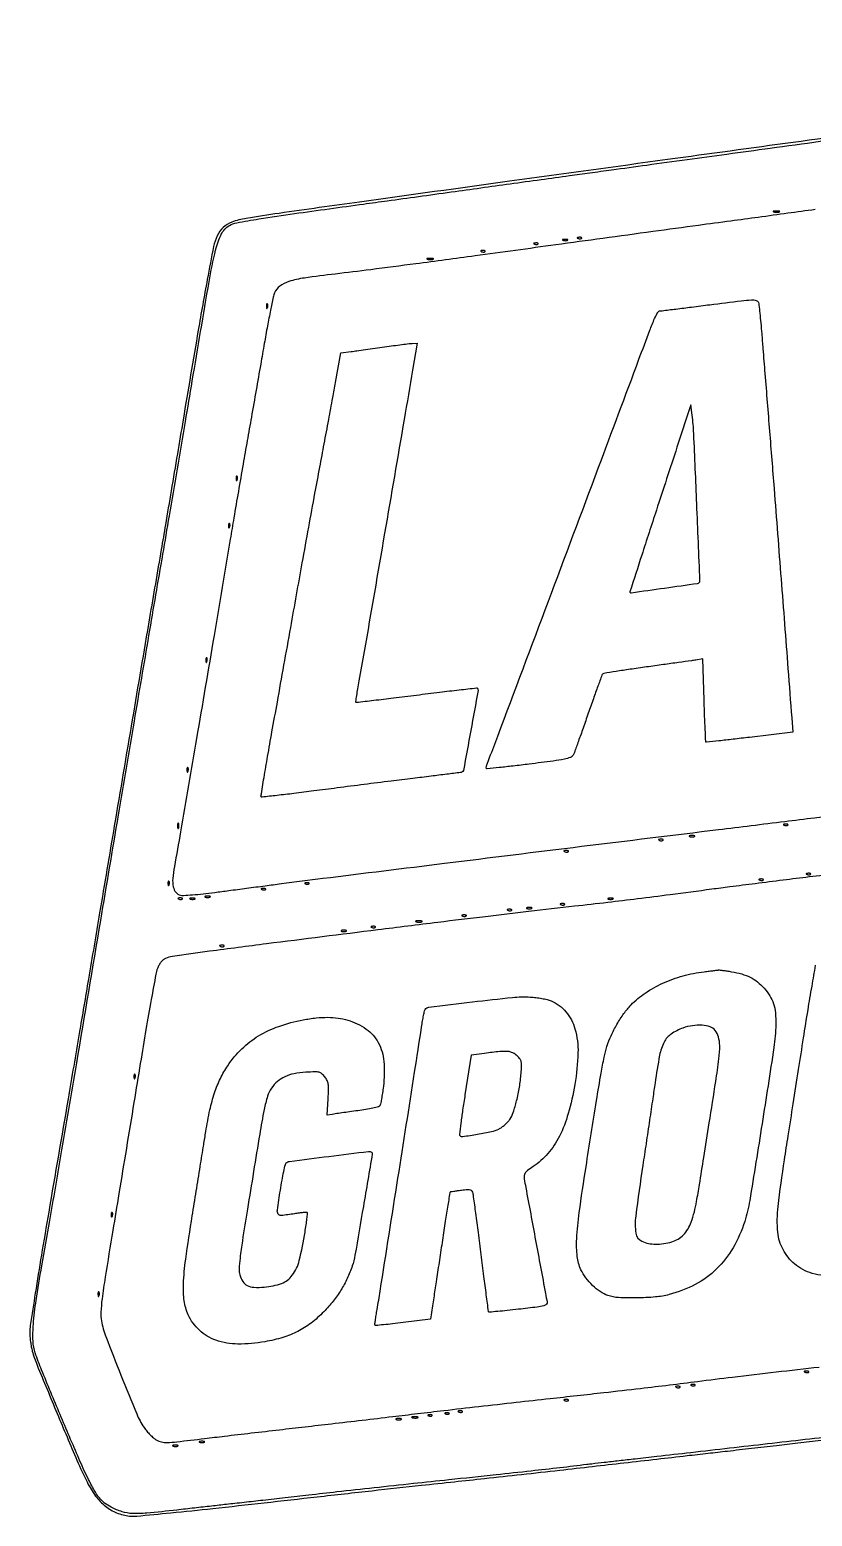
# Model space of a CAD drawing. Extents: x 71 to 939, y 129 to 915.
# Drawn here: x 71 to 485, y 129 to 915 of the extents above; entities that cross this region are included whole.
import ezdxf

# ---------------------------------------------------------------- set-up
doc = ezdxf.new("R2010")
doc.units = 0

msp = doc.modelspace()

# ---------------------------------------------------------------- linework, layer by layer
for points in [[(898.369593, 638.805767, 0.000011), (925.048986, 797.5, 0.00107)], [(890.525058, 356.35963, 0.000002), (892.839386, 369.837181, 0.000002), (895.435694, 384.957624, 0.000002), (897.96165, 399.669128, 0.00155)], [(517.266879, 173.910823, 0.000052), (500.39375, 171.984056, 0.000054), (480.851591, 169.748306, 0.000052), (461, 167.472894, -0.000055), (440.854707, 165.163955, -0.000053), (420.43125, 162.827603, -0.000052), (402.418343, 160.770847, -0.000191), (391, 159.47271, 0.000144), (382.473944, 158.504205, 0.000186), (374.640625, 157.60915, 0.000141), (368.074106, 156.854492, 0.001632), (365.5, 156.549408, -0.00152), (351.248357, 154.857067, -0.001247), (336.013076, 153.133391, -0.000966), (317.453143, 151.11675, -0.000407), (292.5, 148.474777, 0.000566), (273.770271, 146.485708, 0.000417), (253.025, 144.241365, 0.000421), (233.408679, 142.085915, 0.00094), (218.5, 140.406653, -0.000155), (206.044557, 138.983903, -0.000183), (194.25625, 137.64544, -0.00016), (184.29999, 136.521908, -0.001152), (179.5, 135.992997, 0.00091), (175.023089, 135.501883, 0.000189), (167.157135, 134.621495, 0.000198), (158.025389, 133.592274, 0.000187), (148.71578, 132.535737, -0.004692), (132.899035, 130.884895, -0.034257), (125.283953, 130.685904, -0.064532), (119.846135, 131.626327, -0.04349), (114.005623, 134.00703, -0.048498), (110.550973, 136.225752, -0.057995), (107.812823, 138.954527, -0.040913), (105.136029, 142.956963, -0.012046), (101.699644, 149.5, -0.013697), (96.9959, 159.699201, -0.001567), (87.100698, 183.000114, -0.001363), (77.252336, 206.573817, -0.017622), (73.915282, 215.5, -0.072183), (72.77397, 221.829321, -0.027579), (72.96116, 230.80343, -0.019027), (74.392747, 243.301274, -0.006314), (77.418, 261.5, 0.001566), (81.631195, 285.437507, 0.000556), (87.51324, 319.707946, 0.000375), (95.835791, 368.74492, 0.00011), (108.532871, 444, -0.000129), (117.943599, 499.764648, -0.000183), (126.339935, 549.330307, -0.000201), (134.051135, 594.640012, -0.000238), (141.384175, 637.5, 0.00029), (144.849968, 657.76948, 0.00016), (149.0604, 682.528125, 0.00016), (153.310832, 707.619188, 0.000257), (156.914392, 729, -0.000902), (165.826721, 781.466558, -0.01617), (169.261652, 798.205117, -0.055664), (172.277204, 806.571278, -0.147311), (176.567268, 811.179279, -0.086983), (180.440306, 812.615326, -0.005804), (192.157744, 814.625853, -0.004785), (211.031194, 817.454202, -0.00079), (247.5, 822.504275, 0.000189), (259.999661, 824.219873, 0.000085), (276.4375, 826.485152, 0.000084), (293.815923, 828.886012, 0.000114), (309.5, 831.059107, -0.000125), (324.858575, 833.186759, -0.000103), (341.240625, 835.448601, -0.000104), (356.278882, 837.518576, -0.000277), (367, 838.985986, 0.000108), (378.546239, 840.562345, 0.000028), (397.165625, 843.109521, 0.000028), (418.397658, 846.016544, 0.000029), (439.5, 848.908269, -0.000129), (462.299428, 852.02789, -0.000083), (488.7375, 855.633944, -0.000084), (514.606565, 859.153603, -0.000157)], [(542.735906, 864.305217, -0.000182), (474.5, 855.02903, 0.00037), (408.044066, 845.969336, 0.000189), (324.639989, 834.504123, 0.000163), (245.361794, 823.549119, 0.000907), (202.778405, 817.571836, 0.005576), (185.44456, 814.909132, 0.046187), (177.748144, 812.895615, 0.104348), (173.331182, 810.150126, 0.089347), (170.105694, 805.712291, 0.062931), (168.208774, 800.074774, 0.003889), (164.847081, 782.698706, 0.00366), (160.080233, 755.895702, 0.000751), (152.081685, 708.5, -0.000228), (149.059764, 690.478726, -0.000182), (145.785955, 671.053125, -0.000184), (142.741948, 653.071518, -0.000466), (140.511652, 640, 0.000368), (134.337544, 603.856897, 0.000118), (125.204384, 550.076832, 0.000122), (115.69597, 493.924429, 0.000221), (107.95182, 448, -0.000182), (102.053034, 413.002274, -0.000328), (97.194216, 384.353028, -0.000232), (91.292119, 349.787175, -0.00005), (81.038803, 289.941437, 0.001328), (77.192902, 267.144141, 0.001965), (73.952385, 247.132904, 0.000873), (71.283226, 230.035509, 0.0389), (71.011869, 226.441437, 0.021378), (71.113683, 224.187967, 0.012245), (71.418997, 221.482797, 0.012216), (71.859933, 218.773018, 0.019842), (72.381169, 216.5, 0.031503), (74.887, 209.138201, 0.001318), (85.517716, 183.546079, 0.002028), (95.989557, 158.805036, 0.01557), (101.306955, 147.379634, 0.041429), (105.864746, 139.937951, 0.065947), (111.021675, 134.556008, 0.073454), (116.956404, 131.091515, 0.067345), (123.818392, 129.359346, 0.051694), (127.534706, 129.324112, 0.00112), (145.617546, 131.066404, 0.002398), (167.740145, 133.355109, 0.00129), (195, 136.378633, -0.000355), (222.953382, 139.531967, -0.000318), (251.953125, 142.763778, -0.000319), (277.992872, 145.632119, -0.001), (295.5, 147.513854, 0.000802), (311.317343, 149.20765, 0.000422), (330.96875, 151.360695, 0.00042), (351.094031, 153.599954, 0.000646), (368.5, 155.574231, -0.000069), (385.044316, 157.470132, -0.000059), (402.50625, 159.466672, -0.000059), (418.401745, 161.280317, -0.000167), (429.5, 162.541518, 0.000241), (439.75253, 163.708149, 0.000126), (452.528125, 165.171379, 0.000125), (465.635451, 166.679271, 0.000191), (477, 167.993962, -0.00011), (489.239709, 169.411911, -0.00005), (505.290625, 171.266179, -0.000049), (522.235646, 173.22034, -0.000067)], [(486.097803, 819.574451, -0.000291), (471.68125, 817.593414, -0.000288), (456.055805, 815.464683, -0.000356), (441.5, 813.500772, 0.00035), (424.45242, 811.200881, 0.000127), (400.303125, 807.919413, 0.000126), (373.889405, 804.31659, 0.000151), (349, 800.907618, -0.000373), (306.372114, 795.088362, -0.000922), (275.114228, 790.90371, -0.001237), (251.220842, 787.809987, -0.002546), (232.5, 785.529899, 0.006509), (216.210202, 783.414728, 0.039906), (207.951941, 781.55144, 0.08599), (203.245335, 779.141441, 0.133337), (200.460592, 775.559927, 0.045682), (199.74465, 773.281666, 0.002843), (198.286952, 766.357389, 0.004187), (196.663908, 758.071387, 0.003093), (195.001438, 748.876344, -0.000256), (193.085032, 737.922194, -0.00013), (190.66321, 724.141801, -0.000129), (188.156852, 709.92363, -0.000193), (185.958576, 697.5, 0.000702), (183.765591, 685.032268, 0.000462), (181.2747, 670.675, 0.000465), (178.876201, 656.696561, 0.000896), (176.986383, 645.5, -0.000509), (168.420951, 594.511818, -0.000419), (159.18336, 540.140022, -0.000281), (150.736663, 490.841646, -0.003673), (147.455361, 472.560463, 0.025825), (146.60753, 466.238185, 0.071976), (146.884444, 461.780105, 0.118256), (148.24119, 458.90683, 0.163513), (150.623466, 457.379656, 0.076324), (152.277105, 457.2245, 0.005241), (156.979656, 457.550816, 0.007381), (162.600674, 458.083723, 0.005474), (168.795765, 458.832186, -0.000055), (176.200351, 459.8083, -0.000027), (185.615006, 461.047821, -0.000027), (195.388658, 462.333534, -0.000039), (204, 463.46519, -0.001762), (226.002443, 466.276034, -0.000113), (290.1957, 474.232231, -0.000176), (362.695856, 483.175402, -0.000178), (435, 492.042494, 0.000065), (452.318672, 494.162441, 0.000061), (470.0375, 496.335913, 0.000061), (485.774858, 498.270215, 0.000208), (496, 499.532581, -0.000552)], [(497.691229, 468.803593, -0.000272), (483, 466.989972, 0.000494), (469.164467, 465.275768, 0.000411), (454.465625, 463.427577, 0.000415), (441.015734, 461.713832, 0.001131), (431.5, 460.471447, -0.000702), (409.47142, 457.576146, -0.001457), (392.269348, 455.390736, -0.001646), (376.463891, 453.482358, -0.001224), (359, 451.475384, 0.000815), (334.668122, 448.699308, 0.000982), (311.813952, 446.008598, 0.000861), (286.669351, 442.954233, 0.000435), (255, 439.023957, 0.00032), (196.228316, 431.640027, 0.001975), (166.020804, 427.703902, 0.001391), (146.428078, 425.016649, 0.072693), (142.775916, 423.949758, 0.067903), (141.516852, 423.151688, 0.049518), (140.360573, 421.962334, 0.044442), (139.347855, 420.4284, 0.034223), (138.518131, 418.601293, 0.043603), (137.677519, 415.572241, 0.001215), (135.227228, 402.192255, 0.002483), (132.459789, 386.423108, 0.001702), (129.468765, 368.5, -0.000198), (126.081255, 347.817935, -0.000123), (122.097804, 323.594933, -0.000124), (118.160432, 299.725854, -0.000225), (114.930041, 280.227431, 0.001136), (110.899882, 255.623975, 0.008714), (109.236487, 244.043687, 0.018203), (108.617667, 237.095992, 0.058875), (108.918928, 232.480736, 0.045373), (111.256651, 224.146873, 0.003983), (119.235674, 203.704435, 0.003785), (127.561959, 183.313407, 0.049503), (131.433816, 176.126623, 0.02653), (132.855509, 174.241397, 0.020434), (134.593164, 172.338517, 0.020836), (136.368563, 170.690439, 0.045474), (137.883337, 169.618891, 0.073703), (140.586523, 168.546566, 0.06459), (143.612018, 168.23839, 0.021614), (148.737656, 168.601438, 0.00144), (163.383337, 170.320068, -0.00058), (174.040232, 171.589216, -0.000257), (188.10948, 173.240879, -0.000254), (203.013852, 174.975139, -0.000343), (216.5, 176.528052, 0.000388), (230.438738, 178.134364, 0.000243), (246.765625, 180.036768, 0.000243), (262.855102, 181.927356, 0.000443), (276, 183.490225, -0.001004), (289.830939, 185.118906, -0.00043), (308.31875, 187.242215, -0.000425), (328.025754, 189.471395, -0.000561), (346, 191.46868, 0.000355), (374.510008, 194.624823, 0.001088), (393.827668, 196.819792, 0.001519), (409.140061, 198.640566, 0.001658), (424, 200.503356, -0.002122), (442.408094, 202.793587, -0.001097), (465.440546, 205.508715, -0.001095), (488.285208, 208.100223, -0.002319)], [(490.582531, 256.381624, -0.044993), (484.599133, 257.538579, -0.05232), (479.581818, 259.574471, -0.054536), (475.171828, 262.584917, -0.094285), (469.137992, 270.125737, -0.09803), (466.400433, 279.253251, -0.052857), (466.532631, 292.931115, -0.010193), (469.886401, 317.5, 0.00011), (471.874422, 330.154174, 0.000047), (474.539993, 347.155921, 0.000046), (477.384869, 365.323336, 0.00006), (479.984184, 381.945689, -0.001544), (482.34155, 396.733132, -0.002499), (484.448343, 409.29454, -0.000395), (486.377091, 420.399969, -0.169689)]]:
    msp.add_lwpolyline(points, format="xyb")
for points in [[(464.269032, 818.307009, 0.037336), (465.036634, 818.167106, 0.029507), (465.880008, 818.127736, 0.030339), (466.671085, 818.185595, 0.06278), (467.269032, 818.344063, 0.31318), (467.386009, 818.52287, 0.333666), (467.257153, 818.684921, 0.052471), (466.580113, 818.787295, 0.014395), (465.5, 818.805051, 0.012823), (464.431793, 818.764444, 0.080377), (463.900903, 818.643467, 0.597527), (463.883358, 818.48334, 0.087174)], [(337.8125, 801.316886, 0.051402), (338.359369, 801.160852, 0.05415), (338.916927, 801.123424, 0.060344), (339.402231, 801.202593, 0.126455), (339.729167, 801.395833, 0.296942), (339.77538, 801.614691, 0.208169), (339.592839, 801.799335, 0.077125), (339.112848, 801.910055, 0.028489), (338.416667, 801.921053, 0.018894), (337.670344, 801.862007, 0.168741), (337.37858, 801.720685, 0.470617), (337.395823, 801.538436, 0.054073)], [(352.75, 803.337719, 0.057986), (353.320008, 803.181385, 0.037979), (354, 803.12966, 0.037979), (354.679992, 803.181385, 0.057986), (355.25, 803.337719, 0.174857), (355.459382, 803.525001, 0.447206), (355.398438, 803.693942, 0.078554), (354.89144, 803.810911, 0.017491), (354, 803.842105, 0.017491), (353.10856, 803.810911, 0.078554), (352.601562, 803.693942, 0.447206), (352.540618, 803.525001, 0.174857)], [(360.8125, 804.316886, 0.051402), (361.359369, 804.160852, 0.05415), (361.916927, 804.123424, 0.060344), (362.402231, 804.202593, 0.126455), (362.729167, 804.395833, 0.296942), (362.77538, 804.614691, 0.208169), (362.592839, 804.799335, 0.077125), (362.112848, 804.910055, 0.028489), (361.416667, 804.921053, 0.018894), (360.670344, 804.862007, 0.168741), (360.37858, 804.720685, 0.470617), (360.395823, 804.538436, 0.054073)], [(281.269032, 793.307009, 0.037336), (282.036634, 793.167106, 0.029507), (282.880008, 793.127736, 0.030339), (283.671085, 793.185595, 0.06278), (284.269032, 793.344063, 0.31318), (284.386009, 793.52287, 0.333666), (284.257153, 793.684921, 0.052471), (283.580113, 793.787295, 0.014395), (282.5, 793.805051, 0.012823), (281.431793, 793.764444, 0.080377), (280.900903, 793.643467, 0.597527), (280.883358, 793.48334, 0.087174)], [(309.8125, 797.316886, 0.051402), (310.359369, 797.160852, 0.05415), (310.916927, 797.123424, 0.060344), (311.402231, 797.202593, 0.126455), (311.729167, 797.395833, 0.296942), (311.77538, 797.614691, 0.208169), (311.592839, 797.799335, 0.077125), (311.112848, 797.910055, 0.028489), (310.416667, 797.921053, 0.018894), (309.670344, 797.862007, 0.168741), (309.37858, 797.720685, 0.470617), (309.395823, 797.538436, 0.054073)], [(196.078947, 768.416667, 0.018894), (196.137993, 767.670344, 0.168741), (196.279315, 767.37858, 0.470617), (196.461564, 767.395823, 0.054073), (196.683114, 767.8125, 0.051402), (196.839148, 768.359369, 0.05415), (196.876576, 768.916927, 0.060344), (196.797407, 769.402231, 0.126455), (196.604167, 769.729167, 0.296942), (196.385309, 769.77538, 0.208169), (196.200665, 769.592839, 0.077125), (196.089945, 769.112848, 0.028489)], [(457.86491, 753.962888, 0.000114), (458.495805, 746.063207, 0.000027), (459.552411, 732.879723, 0.000028), (460.768573, 717.726181, 0.000027), (461.992248, 702.5, -0.000613), (464.387364, 672.254214, -0.000166), (468.101571, 624.403693, -0.000154), (471.755823, 576.931657, -0.00082), (473.701713, 550.992693), (474.252517, 543.485386), (451.455103, 540.747181, -0.001151), (442.695972, 539.715575, -0.001893), (435.279867, 538.887888, -0.000184), (428.650213, 538.175834, -0.226778), (428.403858, 538.262809, -0.187243), (428.295081, 538.509567, -0.000175), (428.011358, 544.859939, -0.001721), (427.720714, 551.969728, -0.001051), (427.424134, 560.364678), (426.698242, 582.212716), (423.099121, 581.606744, -0.006223), (420.711993, 581.235321, -0.000428), (413.947867, 580.274833, -0.00061), (405.880334, 579.14635, -0.000458), (397, 577.923521, 0.002361), (388.325277, 576.695348, 0.003741), (380.906598, 575.552479, 0.000941), (374.44617, 574.495205, 0.153362), (373.809694, 574.173135, 0.111168), (373.413678, 573.564132, 0.000796), (371.287695, 567.803446, 0.002993), (368.898124, 561.174302, 0.001906), (366.193534, 553.434342, -0.001576), (363.462152, 545.601073, -0.002257), (360.987247, 538.674569, -0.001216), (358.852838, 532.829435, -0.034726), (358.19567, 531.365613, -0.184414), (356.796257, 530.151368, -0.036999), (353.563037, 529.23571, -0.017416), (347.724997, 528.250493, -0.00217), (334.967984, 526.608451, -0.002072), (326.441899, 525.584458, -0.003366), (319.190463, 524.793448, -0.000578), (312.791627, 524.146469, -0.224935), (312.3695, 524.297167, -0.26387), (312.268271, 524.663762, -0.00861), (312.680544, 526.190279, -0.014442), (313.268327, 528.025964, -0.009292), (314.050188, 530.119987, 0.00418), (318.383615, 541.373591, 0.000054), (345.122337, 612.604886, 0.00018), (371.486011, 682.936988, 0.000327), (392.996712, 740.5, -0.001232), (398.739252, 755.782676, -0.012793), (401.277253, 762.001522, -0.026271), (402.924138, 765.279302, -0.25721), (404.198973, 766.059443, 0.019145), (405.191755, 766.142976, 0.00018), (412.461573, 767.038651, 0.000606), (420.824034, 768.08228, 0.000392), (430.5, 769.309443, -0.001066), (447.09817, 771.391772, -0.019416), (452.412932, 771.838421, -0.075139), (454.960721, 771.569963, -0.262388), (456.106582, 770.462888, -0.043274), (456.393697, 769.067382, -0.002563), (456.873306, 764.775704, -0.003848), (457.379542, 759.651256, -0.002827)], [(273.31861, 734.75, -0.001317), (268.918944, 708.731631, -0.000142), (258.559719, 648.538907, -0.000087), (247.779491, 586.071202, -0.002707), (245.01675, 570.579263, 0.002892), (244.267934, 566.371339, 0.004668), (243.684709, 562.779953, 0.001061), (243.211627, 559.639809, 0.237523), (243.302746, 559.363921, 0.229051), (243.589614, 559.264035, 0.000128), (252.853656, 560.339053, 0.001585), (263.186712, 561.574028, 0.000962), (275.402778, 563.097222, -0.001173), (287.623289, 564.615739, -0.001928), (297.970871, 565.836421, -0.00019), (307.21903, 566.88772, -0.228404), (307.56739, 566.765943, -0.245837), (307.962856, 565.502232, -0.0005), (304.124191, 544.386274, -0.000461), (300.235655, 523.226975, -0.282801), (299.447808, 522.353456, -0.03937), (298.696487, 522.195665, -0.000219), (291.434669, 521.261978, -0.000945), (283.151336, 520.216544, -0.0006), (273.5, 519.028752, 0.000692), (261.959052, 517.606255, 0.000378), (247.810292, 515.831573, 0.000377), (233.438841, 514.006907, 0.000601), (221.152058, 512.422507, -0.001669), (210.635295, 511.089186, -0.002726), (201.708762, 510.0371, -0.000378), (193.786828, 509.153232, -0.227759), (193.365607, 509.30106, -0.24164), (193.229798, 509.723274, -0.000254), (194.853005, 519.56307, -0.002276), (196.730791, 530.598135, -0.001386), (199.044868, 543.619784, 0.000172), (201.881011, 559.357288, 0.000091), (205.384578, 578.857062, 0.000091), (208.959389, 598.795056, 0.000141), (212.035947, 616, -0.00056), (215.065197, 632.858817, -0.000401), (218.489734, 651.709375, -0.000405), (221.781354, 669.663812, -0.000869), (224.354408, 683.5, 0.000474), (226.643275, 695.754138, 0.000412), (229.0179, 708.593427, 0.000415), (231.147132, 720.213337, 0.001225), (232.583741, 728.201028), (235.367921, 743.902056), (240.933961, 744.585249, 0.002926), (243.860426, 744.96185, 0.000839), (248.389976, 745.579455, 0.000844), (253.49751, 746.293386, 0.000897), (258.5, 747.010402, -0.001894), (263.284968, 747.686508, -0.002358), (267.737233, 748.277033, -0.001914), (271.478599, 748.74077, -0.017954), (273.094835, 748.876181), (275.689671, 749)], [(413.07767, 694, 0.000302), (402.180814, 660.718192, 0.000814), (394.489893, 637.049686, 0.000041), (388.232473, 617.680135, 0.281552), (388.310571, 617.356095, 0.235323), (388.953334, 617.140832, 0.000182), (406.524526, 619.606904, 0.000241), (423.981314, 622.071987, 0.162568), (424.82813, 622.494796, 0.209688), (425.239791, 623.549851, 0.000085), (423.553774, 664.109964, 0.000717), (421.952478, 701.197285, 0.019363), (421.133971, 711), (420.459479, 716.5)], [(180.078947, 677.416667, 0.018894), (180.137993, 676.670344, 0.168741), (180.279315, 676.37858, 0.470617), (180.461564, 676.395823, 0.054073), (180.683114, 676.8125, 0.051402), (180.839148, 677.359369, 0.05415), (180.876576, 677.916927, 0.060344), (180.797407, 678.402231, 0.126455), (180.604167, 678.729167, 0.296942), (180.385309, 678.77538, 0.208169), (180.200665, 678.592839, 0.077125), (180.089945, 678.112848, 0.028489)], [(176.078947, 652.416667, 0.018894), (176.137993, 651.670344, 0.168741), (176.279315, 651.37858, 0.470617), (176.461564, 651.395823, 0.054073), (176.683114, 651.8125, 0.051402), (176.839148, 652.359369, 0.05415), (176.876576, 652.916927, 0.060344), (176.797407, 653.402231, 0.126455), (176.604167, 653.729167, 0.296942), (176.385309, 653.77538, 0.208169), (176.200665, 653.592839, 0.077125), (176.089945, 653.112848, 0.028489)], [(164.078947, 581.416667, 0.018894), (164.137993, 580.670344, 0.168741), (164.279315, 580.37858, 0.470617), (164.461564, 580.395823, 0.054073), (164.683114, 580.8125, 0.051402), (164.839148, 581.359369, 0.05415), (164.876576, 581.916927, 0.060344), (164.797407, 582.402231, 0.126455), (164.604167, 582.729167, 0.296942), (164.385309, 582.77538, 0.208169), (164.200665, 582.592839, 0.077125), (164.089945, 582.112848, 0.028489)], [(154.078947, 523.416667, 0.018894), (154.137993, 522.670344, 0.168741), (154.279315, 522.37858, 0.470617), (154.461564, 522.395823, 0.054073), (154.683114, 522.8125, 0.051402), (154.839148, 523.359369, 0.05415), (154.876576, 523.916927, 0.060344), (154.797407, 524.402231, 0.126455), (154.604167, 524.729167, 0.296942), (154.385309, 524.77538, 0.208169), (154.200665, 524.592839, 0.077125), (154.089945, 524.112848, 0.028489)], [(149.157895, 494, 0.017491), (149.189089, 493.10856, 0.078554), (149.306058, 492.601562, 0.447206), (149.474999, 492.540618, 0.174857), (149.662281, 492.75, 0.057986), (149.818615, 493.320008, 0.037979), (149.87034, 494, 0.037979), (149.818615, 494.679992, 0.057986), (149.662281, 495.25, 0.174857), (149.474999, 495.459382, 0.447206), (149.306058, 495.398438, 0.078554), (149.189089, 494.89144, 0.017491)], [(469.8125, 494.316886, 0.051402), (470.359369, 494.160852, 0.05415), (470.916927, 494.123424, 0.060344), (471.402231, 494.202593, 0.126455), (471.729167, 494.395833, 0.296942), (471.77538, 494.614691, 0.208169), (471.592839, 494.799335, 0.077125), (471.112848, 494.910055, 0.028489), (470.416667, 494.921053, 0.018894), (469.670344, 494.862007, 0.168741), (469.37858, 494.720685, 0.470617), (469.395823, 494.538436, 0.054073)], [(403.8125, 486.316886, 0.051402), (404.359369, 486.160852, 0.05415), (404.916927, 486.123424, 0.060344), (405.402231, 486.202593, 0.126455), (405.729167, 486.395833, 0.296942), (405.77538, 486.614691, 0.208169), (405.592839, 486.799335, 0.077125), (405.112848, 486.910055, 0.028489), (404.416667, 486.921053, 0.018894), (403.670344, 486.862007, 0.168741), (403.37858, 486.720685, 0.470617), (403.395823, 486.538436, 0.054073)], [(419.75, 488.337719, 0.057986), (420.320008, 488.181385, 0.037979), (421, 488.12966, 0.037979), (421.679992, 488.181385, 0.057986), (422.25, 488.337719, 0.174857), (422.459382, 488.525001, 0.447206), (422.398438, 488.693942, 0.078554), (421.89144, 488.810911, 0.017491), (421, 488.842105, 0.017491), (420.10856, 488.810911, 0.078554), (419.601562, 488.693942, 0.447206), (419.540618, 488.525001, 0.174857)], [(353.8125, 480.316886, 0.051402), (354.359369, 480.160852, 0.05415), (354.916927, 480.123424, 0.060344), (355.402231, 480.202593, 0.126455), (355.729167, 480.395833, 0.296942), (355.77538, 480.614691, 0.208169), (355.592839, 480.799335, 0.077125), (355.112848, 480.910055, 0.028489), (354.416667, 480.921053, 0.018894), (353.670344, 480.862007, 0.168741), (353.37858, 480.720685, 0.470617), (353.395823, 480.538436, 0.054073)], [(144.078947, 463.416667, 0.018894), (144.137993, 462.670344, 0.168741), (144.279315, 462.37858, 0.470617), (144.461564, 462.395823, 0.054073), (144.683114, 462.8125, 0.051402), (144.839148, 463.359369, 0.05415), (144.876576, 463.916927, 0.060344), (144.797407, 464.402231, 0.126455), (144.604167, 464.729167, 0.296942), (144.385309, 464.77538, 0.208169), (144.200665, 464.592839, 0.077125), (144.089945, 464.112848, 0.028489)], [(216.8125, 463.316886, 0.051402), (217.359369, 463.160852, 0.05415), (217.916927, 463.123424, 0.060344), (218.402231, 463.202593, 0.126455), (218.729167, 463.395833, 0.296942), (218.77538, 463.614691, 0.208169), (218.592839, 463.799335, 0.077125), (218.112848, 463.910055, 0.028489), (217.416667, 463.921053, 0.018894), (216.670344, 463.862007, 0.168741), (216.37858, 463.720685, 0.470617), (216.395823, 463.538436, 0.054073)], [(456.8125, 465.316886, 0.051402), (457.359369, 465.160852, 0.05415), (457.916927, 465.123424, 0.060344), (458.402231, 465.202593, 0.126455), (458.729167, 465.395833, 0.296942), (458.77538, 465.614691, 0.208169), (458.592839, 465.799335, 0.077125), (458.112848, 465.910055, 0.028489), (457.416667, 465.921053, 0.018894), (456.670344, 465.862007, 0.168741), (456.37858, 465.720685, 0.470617), (456.395823, 465.538436, 0.054073)], [(481.8125, 468.316886, 0.051402), (482.359369, 468.160852, 0.05415), (482.916927, 468.123424, 0.060344), (483.402231, 468.202593, 0.126455), (483.729167, 468.395833, 0.296942), (483.77538, 468.614691, 0.208169), (483.592839, 468.799335, 0.077125), (483.112848, 468.910055, 0.028489), (482.416667, 468.921053, 0.018894), (481.670344, 468.862007, 0.168741), (481.37858, 468.720685, 0.470617), (481.395823, 468.538436, 0.054073)], [(149.8125, 455.316886, 0.051402), (150.359369, 455.160852, 0.05415), (150.916927, 455.123424, 0.060344), (151.402231, 455.202593, 0.126455), (151.729167, 455.395833, 0.296942), (151.77538, 455.614691, 0.208169), (151.592839, 455.799335, 0.077125), (151.112848, 455.910055, 0.028489), (150.416667, 455.921053, 0.018894), (149.670344, 455.862007, 0.168741), (149.37858, 455.720685, 0.470617), (149.395823, 455.538436, 0.054073)], [(155.75, 455.337719, 0.057986), (156.320008, 455.181385, 0.037979), (157, 455.12966, 0.037979), (157.679992, 455.181385, 0.057986), (158.25, 455.337719, 0.174857), (158.459382, 455.525001, 0.447206), (158.398438, 455.693942, 0.078554), (157.89144, 455.810911, 0.017491), (157, 455.842105, 0.017491), (156.10856, 455.810911, 0.078554), (155.601562, 455.693942, 0.447206), (155.540618, 455.525001, 0.174857)], [(163.75, 456.337719, 0.057986), (164.320008, 456.181385, 0.037979), (165, 456.12966, 0.037979), (165.679992, 456.181385, 0.057986), (166.25, 456.337719, 0.174857), (166.459382, 456.525001, 0.447206), (166.398438, 456.693942, 0.078554), (165.89144, 456.810911, 0.017491), (165, 456.842105, 0.017491), (164.10856, 456.810911, 0.078554), (163.601562, 456.693942, 0.447206), (163.540618, 456.525001, 0.174857)], [(193.8125, 460.316886, 0.051402), (194.359369, 460.160852, 0.05415), (194.916927, 460.123424, 0.060344), (195.402231, 460.202593, 0.126455), (195.729167, 460.395833, 0.296942), (195.77538, 460.614691, 0.208169), (195.592839, 460.799335, 0.077125), (195.112848, 460.910055, 0.028489), (194.416667, 460.921053, 0.018894), (193.670344, 460.862007, 0.168741), (193.37858, 460.720685, 0.470617), (193.395823, 460.538436, 0.054073)], [(376.75, 455.337719, 0.057986), (377.320008, 455.181385, 0.037979), (378, 455.12966, 0.037979), (378.679992, 455.181385, 0.057986), (379.25, 455.337719, 0.174857), (379.459382, 455.525001, 0.447206), (379.398438, 455.693942, 0.078554), (378.89144, 455.810911, 0.017491), (378, 455.842105, 0.017491), (377.10856, 455.810911, 0.078554), (376.601562, 455.693942, 0.447206), (376.540618, 455.525001, 0.174857)], [(323.8125, 449.316886, 0.051402), (324.359369, 449.160852, 0.05415), (324.916927, 449.123424, 0.060344), (325.402231, 449.202593, 0.126455), (325.729167, 449.395833, 0.296942), (325.77538, 449.614691, 0.208169), (325.592839, 449.799335, 0.077125), (325.112848, 449.910055, 0.028489), (324.416667, 449.921053, 0.018894), (323.670344, 449.862007, 0.168741), (323.37858, 449.720685, 0.470617), (323.395823, 449.538436, 0.054073)], [(333.75, 450.337719, 0.057986), (334.320008, 450.181385, 0.037979), (335, 450.12966, 0.037979), (335.679992, 450.181385, 0.057986), (336.25, 450.337719, 0.174857), (336.459382, 450.525001, 0.447206), (336.398438, 450.693942, 0.078554), (335.89144, 450.810911, 0.017491), (335, 450.842105, 0.017491), (334.10856, 450.810911, 0.078554), (333.601562, 450.693942, 0.447206), (333.540618, 450.525001, 0.174857)], [(351.8125, 452.316886, 0.051402), (352.359369, 452.160852, 0.05415), (352.916927, 452.123424, 0.060344), (353.402231, 452.202593, 0.126455), (353.729167, 452.395833, 0.296942), (353.77538, 452.614691, 0.208169), (353.592839, 452.799335, 0.077125), (353.112848, 452.910055, 0.028489), (352.416667, 452.921053, 0.018894), (351.670344, 452.862007, 0.168741), (351.37858, 452.720685, 0.470617), (351.395823, 452.538436, 0.054073)], [(251.8125, 440.316886, 0.051402), (252.359369, 440.160852, 0.05415), (252.916927, 440.123424, 0.060344), (253.402231, 440.202593, 0.126455), (253.729167, 440.395833, 0.296942), (253.77538, 440.614691, 0.208169), (253.592839, 440.799335, 0.077125), (253.112848, 440.910055, 0.028489), (252.416667, 440.921053, 0.018894), (251.670344, 440.862007, 0.168741), (251.37858, 440.720685, 0.470617), (251.395823, 440.538436, 0.054073)], [(275.269032, 443.307009, 0.037336), (276.036634, 443.167106, 0.029507), (276.880008, 443.127736, 0.030339), (277.671085, 443.185595, 0.06278), (278.269032, 443.344063, 0.31318), (278.386009, 443.52287, 0.333666), (278.257153, 443.684921, 0.052471), (277.580113, 443.787295, 0.014395), (276.5, 443.805051, 0.012823), (275.431793, 443.764444, 0.080377), (274.900903, 443.643467, 0.597527), (274.883358, 443.48334, 0.087174)], [(299.8125, 446.316886, 0.051402), (300.359369, 446.160852, 0.05415), (300.916927, 446.123424, 0.060344), (301.402231, 446.202593, 0.126455), (301.729167, 446.395833, 0.296942), (301.77538, 446.614691, 0.208169), (301.592839, 446.799335, 0.077125), (301.112848, 446.910055, 0.028489), (300.416667, 446.921053, 0.018894), (299.670344, 446.862007, 0.168741), (299.37858, 446.720685, 0.470617), (299.395823, 446.538436, 0.054073)], [(235.75, 438.337719, 0.057986), (236.320008, 438.181385, 0.037979), (237, 438.12966, 0.037979), (237.679992, 438.181385, 0.057986), (238.25, 438.337719, 0.174857), (238.459382, 438.525001, 0.447206), (238.398438, 438.693942, 0.078554), (237.89144, 438.810911, 0.017491), (237, 438.842105, 0.017491), (236.10856, 438.810911, 0.078554), (235.601562, 438.693942, 0.447206), (235.540618, 438.525001, 0.174857)], [(171.8125, 430.316886, 0.051402), (172.359369, 430.160852, 0.05415), (172.916927, 430.123424, 0.060344), (173.402231, 430.202593, 0.126455), (173.729167, 430.395833, 0.296942), (173.77538, 430.614691, 0.208169), (173.592839, 430.799335, 0.077125), (173.112848, 430.910055, 0.028489), (172.416667, 430.921053, 0.018894), (171.670344, 430.862007, 0.168741), (171.37858, 430.720685, 0.470617), (171.395823, 430.538436, 0.054073)], [(441.870766, 416.95116, -0.02942), (447.361751, 415.7251, -0.047296), (451.824976, 413.97842, -0.05085), (455.648536, 411.532157, -0.041351), (459.197524, 408.203125, -0.046299), (462.195666, 404.194581, -0.060196), (464.103091, 400.028954, -0.053735), (465.097883, 395.166136, -0.02833), (465.330917, 389, -0.032937), (464.304514, 376.913951, -0.001555), (458.052231, 336.551378, -0.001453), (451.521486, 296.004701, -0.036085), (448.889731, 285, -0.054632), (442.713661, 271.021396, -0.06913), (434.025074, 259.900593, -0.07031), (422.764375, 251.705086, -0.05914), (409, 246.35676, -0.041391), (401.654346, 245.097872, -0.017998), (391.755813, 244.592587, -0.016676), (382.183617, 244.76816, -0.072084), (376.619292, 245.87069, -0.063422), (372.548736, 247.918984, -0.042447), (368.482268, 251.19207, -0.041544), (364.920139, 255.211172, -0.051428), (362.352849, 259.5, -0.081843), (360.395815, 266.481543, -0.039743), (360.112115, 275.769507, -0.022331), (361.421731, 289.725758, -0.004746), (365.014007, 313.868218, -0.000338), (370.581834, 348.840885, -0.003423), (373.007955, 363.374847, -0.008183), (374.606339, 371.748489, -0.02327), (376.084203, 377.5, -0.033955), (378.228244, 383.095313, -0.023282), (381.371479, 389.12751, -0.02333), (385.048528, 394.819356, -0.035007), (388.812623, 399.378094, -0.055143), (396.248779, 405.646921, -0.041054), (405.633799, 410.874258, -0.039124), (416.270813, 414.732033, -0.038369), (427.448411, 416.916635, 0.000832), (430.186918, 417.241216, 0.001249), (432.575471, 417.534401, 0.000496), (434.624652, 417.79319, 0.02827), (435, 417.86271, -0.091265), (435.371274, 417.884134, -0.001879), (437.224537, 417.645342, -0.004341), (439.393196, 417.338444, -0.002899)], [(346.563865, 401.538144, -0.120617), (354.410377, 395.747501, -0.10492), (359.190863, 386.695328, -0.076752), (360.765855, 374.017335, -0.035346), (359.096457, 357.423907, -0.025867), (355.592796, 341.948864, -0.048638), (350.943666, 330.018133, -0.059329), (344.870711, 320.894698, -0.068816), (337.086463, 313.962451, 0.011854), (334.121992, 311.873449, 0.076271), (332.835259, 310.575303, 0.132348), (332.339837, 309.281012, 0.064557), (332.387101, 307.5, 0.007053), (333.164086, 302.961946, 0.000094), (338.372443, 274.954839, 0.000094), (343.591032, 246.951295, 0.007046), (344.499862, 242.433586, -0.263225), (344.121247, 241.218928, -0.127004), (342.644853, 240.410057, -0.031552), (339.142305, 239.752895, -0.002299), (329.390926, 238.598968, -0.00215), (323.409946, 237.945119, -0.003516), (318.335233, 237.448469, -0.000569), (313.854737, 237.0469, -0.266157), (313.597752, 237.165383, -0.122449), (313.479664, 237.465509, -0.000083), (312.326938, 246.214206, -0.000988), (311.062296, 255.973707, -0.000603), (309.606, 267.5, 0.000773), (308.128929, 279.158942, 0.001154), (306.798265, 289.347295, 0.000478), (305.629888, 298.071322, 0.024796), (305.318768, 299.746109, 0.080413), (304.80531, 300.98208, 0.192685), (304.02079, 301.561175, 0.08373), (302.590243, 301.687533, 0.008274), (299.142569, 301.357211, 0.003374), (296.958649, 301.096499, 0.005174), (295.070764, 300.838319, 0.001951), (293.455676, 300.593951, 0.132733), (293.204713, 300.482482, 0.18438), (293.060941, 300.233818, 0.000131), (291.829171, 292.566586, 0.001477), (290.481122, 283.999732, 0.0009), (288.936674, 273.87138, -0.000039), (287.336332, 263.253864, -0.000046), (285.813122, 253.159698, -0.00004), (284.52268, 244.618022, -0.000274), (283.882066, 240.395679), (282.800211, 233.291357), (268.346779, 231.532339, -0.0026), (262.779665, 230.884164, -0.004195), (258.032671, 230.396763, -0.000896), (253.873248, 230.012446, -0.222946), (253.531234, 230.13666, -0.228734), (253.417546, 230.464319, -0.002805), (253.695506, 232.743269, -0.007633), (254.077018, 235.40724, -0.004838), (254.598954, 238.5, 0.005092), (256.236508, 248.233506, 0.000069), (265.639351, 307.88021, 0.000167), (274.424839, 363.782269, 0.001583), (278.099747, 387.711364, -0.0054), (278.619706, 390.932958, -0.00741), (279.161503, 393.817932, -0.005022), (279.673913, 396.216114, -0.08345), (279.980737, 396.968832, -0.227449), (281.923756, 398.214063, -0.001193), (304.991138, 401.001578, -0.004325), (326.16559, 403.323586, -0.038202), (335.563865, 403.551151, -0.017537), (338.556934, 403.28941, -0.014676), (341.70896, 402.807714, -0.014929), (344.566191, 402.196169, -0.038767)], [(239.068499, 391.388301, -0.081171), (248.841631, 386.662014, -0.116576), (255.202307, 379.500792, -0.102541), (258.179519, 369.516337, -0.052449), (257.925065, 356.387169, -0.005606), (257.438278, 352.813771, -0.007734), (256.915741, 349.617953, -0.005188), (256.410471, 346.960863, -0.089055), (256.086382, 346.139769, -0.193369), (255.399667, 345.633586, -0.008025), (252.376772, 344.903034, -0.012906), (248.686425, 344.173135, -0.008702), (244.44259, 343.522832, 0.000938), (240.060731, 342.920854, 0.00113), (235.944302, 342.337982, 0.000962), (232.479129, 341.832525, 0.007615), (230.878439, 341.57092), (228.256878, 341.101376), (228.739926, 349.800688, 0.007072), (228.953648, 354.969291, 0.045301), (228.78794, 357.581206, 0.079744), (228.186402, 359.439558, 0.049742), (226.945403, 361.368871, 0.043054), (225.356547, 363.050432, 0.122886), (223.941431, 363.792808, 0.067287), (221.880331, 364.008395, 0.006918), (216.979957, 363.792698, 0.032463), (210.699769, 363.018052, 0.06099), (205.836998, 361.463272, 0.07074), (201.981021, 358.977913, 0.061804), (198.765878, 355.410941, 0.078539), (196.671704, 351.112635, 0.025108), (194.932444, 344.197442, 0.008202), (192.552479, 331.103248, 0.00049), (186.063312, 291.5, 0.001805), (183.396275, 274.741301, 0.009866), (182.165969, 265.64781, 0.016506), (181.69951, 259.953886, 0.079954), (182.057132, 256.740544, 0.076047), (183.629698, 253.239902, 0.1342), (185.974629, 251.141457, 0.103267), (189.526185, 250.206656, 0.033815), (194.965615, 250.293898, 0.066311), (204.120243, 252.303302, 0.147123), (209.791755, 256.531709, 0.099431), (213.496844, 264.406164, 0.020993), (216.523934, 279.370333, 0.004516), (217.094832, 283.18427, 0.007138), (217.508008, 286.465099, 0.002491), (217.807492, 289.279267, 0.22531), (217.671074, 289.66226, 0.216663), (217.306132, 289.79907, 0.005464), (215.500744, 289.656163, 0.010738), (213.348376, 289.415404, 0.006998), (210.87474, 289.04948, -0.011084), (203.90365, 288.076398, -0.296347), (202.301075, 288.86975, -0.171201), (201.884257, 290.971275, -0.00367), (203.485591, 301.519813, -0.005334), (204.378435, 306.763155, -0.00798), (205.28012, 311.321449, -0.003961), (206.132174, 315.146607, -0.15017), (206.569813, 315.901815, -0.156204), (208.352415, 316.735754, -0.000709), (229.166541, 319.377626, -0.000604), (250.118745, 321.981115, -0.190919), (251.710629, 321.566352, -0.283992), (252.068846, 320.682869, -0.000177), (247.345726, 292.92897, -0.000971), (242.893975, 267.128107, -0.037594), (241.461678, 261.470521, -0.028489), (238.821884, 254.862659, -0.029763), (235.48128, 248.697111, -0.029251), (231.374373, 242.877392, -0.025654), (226.442843, 237.303366, -0.035191), (219.690246, 231.322918, -0.045753), (212.70635, 226.914765, -0.044046), (204.824265, 223.733988, -0.029353), (195.351539, 221.447616, -0.046463), (181.048545, 220.224799, -0.082963), (169.450614, 222.252932, -0.101263), (160.705811, 227.500822, -0.102517), (154.77107, 235.74159, -0.070805), (152.683783, 243.043257, -0.044559), (152.25731, 251.920515, -0.024704), (153.44384, 265.002418, -0.005036), (156.917756, 288, 0.000054), (159.016311, 301.013281, 0.000054), (161.11827, 314.065625, 0.000053), (162.954827, 325.485414, 0.000209), (164.079159, 332.5, -0.01418), (166.237596, 343.91557, -0.026519), (168.728923, 352.978892, -0.031692), (171.782141, 360.521309, -0.036676), (175.641148, 367.240523, -0.051044), (183.090512, 376.14519, -0.056427), (191.961667, 383.021885, -0.052914), (202.64256, 388.06273, -0.037134), (215.5, 391.496771, -0.019514), (222.378988, 392.520506, -0.028336), (228.506943, 392.839789, -0.031771), (234.026659, 392.46319, -0.039223)], [(416.247668, 387.177424, 0.064965), (410.000879, 383.988003, 0.125034), (406.318174, 379.790858, 0.071214), (403.917082, 372.763477, 0.011103), (401.503191, 358.253308, -0.000788), (400.300634, 349.972862, -0.000308), (398.614615, 338.539602, -0.000305), (396.774846, 326.16869, -0.000379), (395.048539, 314.668741, 0.00468), (391.275025, 287.968559, 0.072367), (391.399322, 278.722289, 0.251613), (394.585874, 274.538546, 0.107129), (401.684276, 273, 0.070916), (410.390075, 274.241003, 0.130533), (416.476017, 277.912198, 0.10878), (420.630114, 284.661863, 0.040295), (423.45504, 295.523253, 0.003061), (424.964841, 304.43712, 0.000791), (427.287942, 318.825009, 0.000707), (430.175279, 337.054309, 0.000408), (433.601116, 359, 0.007457), (435.272999, 370.939408, 0.034619), (435.655514, 377.887019, 0.06313), (435.005306, 382.490932, 0.105313), (433.218073, 385.955567, 0.142996), (430.565971, 387.772421, 0.061248), (426.311832, 388.609204, 0.054104), (421.280793, 388.426865, 0.049538)], [(311.43012, 373.791645), (304.36024, 372.85143), (301.052936, 351.886233, 0.002556), (299.821501, 343.812151, 0.004136), (298.866021, 336.930693, 0.000849), (298.08889, 330.892371, 0.231955), (298.252419, 330.414248, 0.235479), (299.870772, 329.872788, 0.006031), (307.687177, 331.06792, 0.011622), (315.145369, 332.479326, 0.066593), (318.927812, 333.831225, 0.037446), (320.454625, 334.769657, 0.023625), (322.090981, 336.074635, 0.023688), (323.586528, 337.518499, 0.039671), (324.679783, 338.880675, 0.068335), (326.532957, 342.615861, 0.020148), (328.326712, 348.765582, 0.019801), (329.807331, 355.92549, 0.019985), (330.711429, 363.15812, 0.009925), (330.972078, 367.190816, 0.06524), (330.799357, 369.20367, 0.101807), (330.134728, 370.696726, 0.040941), (328.682789, 372.40812, 0.085666), (326.336025, 374.06403, 0.091138), (323.619903, 374.791801, 0.045817), (319.486954, 374.744065, 0.007273)], [(126.078947, 361.416667, 0.018894), (126.137993, 360.670344, 0.168741), (126.279315, 360.37858, 0.470617), (126.461564, 360.395823, 0.054073), (126.683114, 360.8125, 0.051402), (126.839148, 361.359369, 0.05415), (126.876576, 361.916927, 0.060344), (126.797407, 362.402231, 0.126455), (126.604167, 362.729167, 0.296942), (126.385309, 362.77538, 0.208169), (126.200665, 362.592839, 0.077125), (126.089945, 362.112848, 0.028489)], [(114.078947, 288.416667, 0.018894), (114.137993, 287.670344, 0.168741), (114.279315, 287.37858, 0.470617), (114.461564, 287.395823, 0.054073), (114.683114, 287.8125, 0.051402), (114.839148, 288.359369, 0.05415), (114.876576, 288.916927, 0.060344), (114.797407, 289.402231, 0.126455), (114.604167, 289.729167, 0.296942), (114.385309, 289.77538, 0.208169), (114.200665, 289.592839, 0.077125), (114.089945, 289.112848, 0.028489)], [(107.078947, 246.416667, 0.018894), (107.137993, 245.670344, 0.168741), (107.279315, 245.37858, 0.470617), (107.461564, 245.395823, 0.054073), (107.683114, 245.8125, 0.051402), (107.839148, 246.359369, 0.05415), (107.876576, 246.916927, 0.060344), (107.797407, 247.402231, 0.126455), (107.604167, 247.729167, 0.296942), (107.385309, 247.77538, 0.208169), (107.200665, 247.592839, 0.077125), (107.089945, 247.112848, 0.028489)], [(480.8125, 205.316886, 0.051402), (481.359369, 205.160852, 0.05415), (481.916927, 205.123424, 0.060344), (482.402231, 205.202593, 0.126455), (482.729167, 205.395833, 0.296942), (482.77538, 205.614691, 0.208169), (482.592839, 205.799335, 0.077125), (482.112848, 205.910055, 0.028489), (481.416667, 205.921053, 0.018894), (480.670344, 205.862007, 0.168741), (480.37858, 205.720685, 0.470617), (480.395823, 205.538436, 0.054073)], [(412.8125, 197.316886, 0.051402), (413.359369, 197.160852, 0.05415), (413.916927, 197.123424, 0.060344), (414.402231, 197.202593, 0.126455), (414.729167, 197.395833, 0.296942), (414.77538, 197.614691, 0.208169), (414.592839, 197.799335, 0.077125), (414.112848, 197.910055, 0.028489), (413.416667, 197.921053, 0.018894), (412.670344, 197.862007, 0.168741), (412.37858, 197.720685, 0.470617), (412.395823, 197.538436, 0.054073)], [(420.8125, 198.316886, 0.051402), (421.359369, 198.160852, 0.05415), (421.916927, 198.123424, 0.060344), (422.402231, 198.202593, 0.126455), (422.729167, 198.395833, 0.296942), (422.77538, 198.614691, 0.208169), (422.592839, 198.799335, 0.077125), (422.112848, 198.910055, 0.028489), (421.416667, 198.921053, 0.018894), (420.670344, 198.862007, 0.168741), (420.37858, 198.720685, 0.470617), (420.395823, 198.538436, 0.054073)], [(353.8125, 190.316886, 0.051402), (354.359369, 190.160852, 0.05415), (354.916927, 190.123424, 0.060344), (355.402231, 190.202593, 0.126455), (355.729167, 190.395833, 0.296942), (355.77538, 190.614691, 0.208169), (355.592839, 190.799335, 0.077125), (355.112848, 190.910055, 0.028489), (354.416667, 190.921053, 0.018894), (353.670344, 190.862007, 0.168741), (353.37858, 190.720685, 0.470617), (353.395823, 190.538436, 0.054073)], [(264.75, 180.337719, 0.057986), (265.320008, 180.181385, 0.037979), (266, 180.12966, 0.037979), (266.679992, 180.181385, 0.057986), (267.25, 180.337719, 0.174857), (267.459382, 180.525001, 0.447206), (267.398438, 180.693942, 0.078554), (266.89144, 180.810911, 0.017491), (266, 180.842105, 0.017491), (265.10856, 180.810911, 0.078554), (264.601562, 180.693942, 0.447206), (264.540618, 180.525001, 0.174857)], [(273.269032, 181.307009, 0.037336), (274.036634, 181.167106, 0.029507), (274.880008, 181.127736, 0.030339), (275.671085, 181.185595, 0.06278), (276.269032, 181.344063, 0.31318), (276.386009, 181.52287, 0.333666), (276.257153, 181.684921, 0.052471), (275.580113, 181.787295, 0.014395), (274.5, 181.805051, 0.012823), (273.431793, 181.764444, 0.080377), (272.900903, 181.643467, 0.597527), (272.883358, 181.48334, 0.087174)], [(281.8125, 182.316886, 0.051402), (282.359369, 182.160852, 0.05415), (282.916927, 182.123424, 0.060344), (283.402231, 182.202593, 0.126455), (283.729167, 182.395833, 0.296942), (283.77538, 182.614691, 0.208169), (283.592839, 182.799335, 0.077125), (283.112848, 182.910055, 0.028489), (282.416667, 182.921053, 0.018894), (281.670344, 182.862007, 0.168741), (281.37858, 182.720685, 0.470617), (281.395823, 182.538436, 0.054073)], [(290.8125, 183.316886, 0.051402), (291.359369, 183.160852, 0.05415), (291.916927, 183.123424, 0.060344), (292.402231, 183.202593, 0.126455), (292.729167, 183.395833, 0.296942), (292.77538, 183.614691, 0.208169), (292.592839, 183.799335, 0.077125), (292.112848, 183.910055, 0.028489), (291.416667, 183.921053, 0.018894), (290.670344, 183.862007, 0.168741), (290.37858, 183.720685, 0.470617), (290.395823, 183.538436, 0.054073)], [(297.8125, 184.316886, 0.051402), (298.359369, 184.160852, 0.05415), (298.916927, 184.123424, 0.060344), (299.402231, 184.202593, 0.126455), (299.729167, 184.395833, 0.296942), (299.77538, 184.614691, 0.208169), (299.592839, 184.799335, 0.077125), (299.112848, 184.910055, 0.028489), (298.416667, 184.921053, 0.018894), (297.670344, 184.862007, 0.168741), (297.37858, 184.720685, 0.470617), (297.395823, 184.538436, 0.054073)], [(146.75, 166.337719, 0.057986), (147.320008, 166.181385, 0.037979), (148, 166.12966, 0.037979), (148.679992, 166.181385, 0.057986), (149.25, 166.337719, 0.174857), (149.459382, 166.525001, 0.447206), (149.398438, 166.693942, 0.078554), (148.89144, 166.810911, 0.017491), (148, 166.842105, 0.017491), (147.10856, 166.810911, 0.078554), (146.601562, 166.693942, 0.447206), (146.540618, 166.525001, 0.174857)], [(160.75, 168.337719, 0.057986), (161.320008, 168.181385, 0.037979), (162, 168.12966, 0.037979), (162.679992, 168.181385, 0.057986), (163.25, 168.337719, 0.174857), (163.459382, 168.525001, 0.447206), (163.398438, 168.693942, 0.078554), (162.89144, 168.810911, 0.017491), (162, 168.842105, 0.017491), (161.10856, 168.810911, 0.078554), (160.601562, 168.693942, 0.447206), (160.540618, 168.525001, 0.174857)]]:
    msp.add_lwpolyline(points, format="xyb", close=True)

doc.saveas('drawing.dxf')
